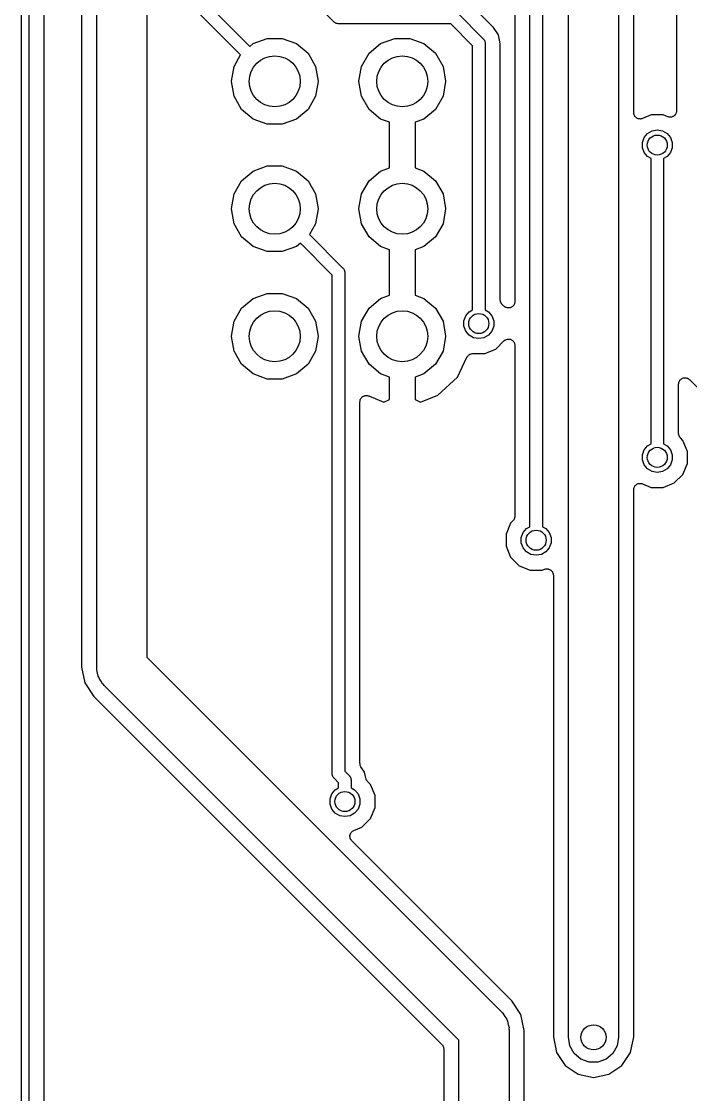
# Model space of a CAD drawing. Extents: x 25 to 125, y -125 to -25.
# Drawn here: x 24.93 to 38.25, y -112.26 to -90.88 of the extents above; entities that cross this region are included whole.
import ezdxf

# ---------------------------------------------------------------- set-up
doc = ezdxf.new("R2010")
doc.units = 0
doc.header["$MEASUREMENT"] = 0
doc.layers.add('BLACK', color=7, linetype='CONTINUOUS')

msp = doc.modelspace()

# ---------------------------------------------------------------- linework, layer by layer
at = {"layer": 'Black'}
for p, q in [((24.925, -125), (24.925, -25)), ((25.075, -25.075), (25.075, -124.925)), ((25.375, -115.363), (25.375, -32.4014)), ((37.975, -56.5625), (37.975, -92.6641)), ((26.124, -59.3215), (26.124, -103.746)), ((26.424, -103.759), (26.424, -59.309)), ((27.424, -59.5161), (27.424, -103.552)), ((37.122, -92.7001), (37.122, -60.3375)), ((35.822, -111.125), (35.822, -85.852)), ((36.822, -85.852), (36.822, -111.125)), ((35.304, -89.154), (35.304, -100.949)), ((35.054, -100.949), (35.054, -89.2058)), ((34.754, -89.3826), (34.754, -96.464)), ((28.319, -90.2222), (29.4752, -91.3784)), ((31.1536, -90.8934), (30.4813, -90.2211)), ((29.2919, -91.5487), (28.1056, -90.3624)), ((34.3277, -91.0036), (33.8374, -90.5133)), ((33.6164, -90.7166), (34.1244, -91.2246)), ((31.1581, -90.8965), (31.1536, -90.8934)), ((31.1617, -90.9008), (31.1581, -90.8965)), ((31.1758, -90.9089), (31.1617, -90.9008)), ((31.1892, -90.9183), (31.1758, -90.9089)), ((31.1945, -90.9197), (31.1892, -90.9183)), ((31.1992, -90.9225), (31.1945, -90.9197)), ((31.2153, -90.9253), (31.1992, -90.9225)), ((31.2311, -90.9295), (31.2153, -90.9253)), ((31.2366, -90.929), (31.2311, -90.9295)), ((31.242, -90.93), (31.2366, -90.929)), ((33.4762, -90.93), (31.242, -90.93)), ((33.911, -91.3648), (33.4762, -90.93)), ((34.4263, -91.1513), (34.3277, -91.0036)), ((29.5402, -91.3238), (29.822, -91.2212)), ((29.822, -91.2212), (30.122, -91.2212)), ((30.122, -91.2212), (30.4038, -91.3238)), ((32.0802, -91.3238), (32.362, -91.2212)), ((32.362, -91.2212), (32.662, -91.2212)), ((32.662, -91.2212), (32.9438, -91.3238)), ((34.1244, -91.2246), (34.1275, -91.2291)), ((34.1275, -91.2291), (34.1318, -91.2327)), ((34.1318, -91.2327), (34.1399, -91.2468)), ((34.1399, -91.2468), (34.1493, -91.2602)), ((34.1493, -91.2602), (34.1507, -91.2655)), ((34.1507, -91.2655), (34.1535, -91.2702)), ((34.1535, -91.2702), (34.1563, -91.2863)), ((34.1563, -91.2863), (34.1605, -91.3021)), ((34.1605, -91.3021), (34.16, -91.3076)), ((34.461, -91.3255), (34.4263, -91.1513)), ((29.4752, -91.3784), (29.5402, -91.3238)), ((30.4038, -91.3238), (30.6336, -91.5166)), ((30.6336, -91.5166), (30.7835, -91.7763)), ((31.7005, -91.7763), (31.8504, -91.5166)), ((31.8504, -91.5166), (32.0802, -91.3238)), ((32.9438, -91.3238), (33.1736, -91.5166)), ((33.1736, -91.5166), (33.3235, -91.7763)), ((33.911, -96.6307), (33.911, -91.3648)), ((34.16, -91.3076), (34.161, -91.313)), ((34.161, -91.313), (34.161, -96.6307)), ((34.461, -96.4249), (34.461, -91.3255)), ((29.1605, -91.7763), (29.2919, -91.5487)), ((29.1084, -92.0717), (29.1605, -91.7763)), ((30.7835, -91.7763), (30.8356, -92.0717)), ((31.6484, -92.0717), (31.7005, -91.7763)), ((33.3235, -91.7763), (33.3756, -92.0717)), ((29.1084, -92.0783), (29.1084, -92.0717)), ((29.1605, -92.3737), (29.1084, -92.0783)), ((30.8356, -92.0783), (30.7835, -92.3737)), ((30.8356, -92.0717), (30.8356, -92.0783)), ((31.6484, -92.0783), (31.6484, -92.0717)), ((31.7005, -92.3737), (31.6484, -92.0783)), ((33.3756, -92.0783), (33.3235, -92.3737)), ((33.3756, -92.0717), (33.3756, -92.0783)), ((29.3104, -92.6334), (29.1605, -92.3737)), ((30.7835, -92.3737), (30.6336, -92.6334)), ((31.8504, -92.6334), (31.7005, -92.3737)), ((33.3235, -92.3737), (33.1736, -92.6334)), ((29.5402, -92.8262), (29.3104, -92.6334)), ((30.6336, -92.6334), (30.4038, -92.8262)), ((32.0802, -92.8262), (31.8504, -92.6334)), ((33.1736, -92.6334), (32.9438, -92.8262)), ((37.1244, -92.7137), (37.122, -92.7001)), ((37.125, -92.7275), (37.1244, -92.7137)), ((37.1282, -92.7353), (37.125, -92.7275)), ((37.1297, -92.7435), (37.1282, -92.7353)), ((37.1366, -92.7555), (37.1297, -92.7435)), ((37.1418, -92.7683), (37.1366, -92.7555)), ((37.1475, -92.7745), (37.1418, -92.7683)), ((37.1517, -92.7817), (37.1475, -92.7745)), ((37.1623, -92.7906), (37.1517, -92.7817)), ((37.1716, -92.8008), (37.1623, -92.7906)), ((37.1791, -92.8047), (37.1716, -92.8008)), ((37.4732, -92.7449), (37.2975, -92.8175)), ((37.7119, -92.7451), (37.4732, -92.7449)), ((37.7993, -92.7814), (37.7119, -92.7451)), ((37.8129, -92.7844), (37.7993, -92.7814)), ((37.8259, -92.7892), (37.8129, -92.7844)), ((37.8342, -92.7892), (37.8259, -92.7892)), ((37.8423, -92.791), (37.8342, -92.7892)), ((37.8561, -92.7892), (37.8423, -92.791)), ((37.8701, -92.7892), (37.8561, -92.7892)), ((37.8779, -92.7863), (37.8701, -92.7892)), ((37.8861, -92.7853), (37.8779, -92.7863)), ((37.8984, -92.7789), (37.8861, -92.7853)), ((37.9115, -92.7741), (37.8984, -92.7789)), ((37.9179, -92.7688), (37.9115, -92.7741)), ((37.9252, -92.7649), (37.9179, -92.7688)), ((37.9346, -92.7547), (37.9252, -92.7649)), ((37.9453, -92.7458), (37.9346, -92.7547)), ((37.9494, -92.7386), (37.9453, -92.7458)), ((37.955, -92.7324), (37.9494, -92.7386)), ((37.9604, -92.7196), (37.955, -92.7324)), ((37.9673, -92.7076), (37.9604, -92.7196)), ((37.9688, -92.6994), (37.9673, -92.7076)), ((37.972, -92.6917), (37.9688, -92.6994)), ((37.9726, -92.6778), (37.972, -92.6917)), ((37.975, -92.6641), (37.9726, -92.6778)), ((29.822, -92.9288), (29.5402, -92.8262)), ((30.122, -92.9288), (29.822, -92.9288)), ((30.4038, -92.8262), (30.122, -92.9288)), ((32.258, -92.8909), (32.0802, -92.8262)), ((32.258, -93.7991), (32.258, -92.8909)), ((32.9438, -92.8262), (32.766, -92.8909)), ((32.766, -92.8909), (32.766, -93.7991)), ((37.1855, -92.8101), (37.1791, -92.8047)), ((37.1985, -92.8148), (37.1855, -92.8101)), ((37.2107, -92.8212), (37.1985, -92.8148)), ((37.219, -92.8223), (37.2107, -92.8212)), ((37.2269, -92.8252), (37.219, -92.8223)), ((37.2407, -92.8252), (37.2269, -92.8252)), ((37.2544, -92.827), (37.2407, -92.8252)), ((37.2626, -92.8252), (37.2544, -92.827)), ((37.2711, -92.8252), (37.2626, -92.8252)), ((37.284, -92.8205), (37.2711, -92.8252)), ((37.2975, -92.8175), (37.284, -92.8205)), ((37.2954, -93.2927), (37.3312, -93.1944)), ((37.3312, -93.1944), (37.3984, -93.1143)), ((37.3984, -93.1143), (37.489, -93.062)), ((37.489, -93.062), (37.592, -93.0439)), ((37.592, -93.0439), (37.695, -93.062)), ((37.695, -93.062), (37.7856, -93.1143)), ((37.7856, -93.1143), (37.8528, -93.1944)), ((37.8528, -93.1944), (37.8886, -93.2927)), ((37.2954, -93.3973), (37.2954, -93.2927)), ((37.3312, -93.4956), (37.2954, -93.3973)), ((37.8886, -93.3973), (37.8528, -93.4956)), ((37.8886, -93.2927), (37.8886, -93.3973)), ((37.3984, -93.5757), (37.3312, -93.4956)), ((37.467, -93.6153), (37.3984, -93.5757)), ((37.467, -99.2977), (37.467, -93.6153)), ((37.7856, -93.5757), (37.717, -93.6153)), ((37.717, -93.6153), (37.717, -99.2977)), ((37.8528, -93.4956), (37.7856, -93.5757)), ((29.3104, -94.0566), (29.5402, -93.8638)), ((29.5402, -93.8638), (29.822, -93.7612)), ((29.822, -93.7612), (30.122, -93.7612)), ((30.122, -93.7612), (30.4038, -93.8638)), ((30.4038, -93.8638), (30.6336, -94.0566)), ((31.8504, -94.0566), (32.0802, -93.8638)), ((32.0802, -93.8638), (32.258, -93.7991)), ((32.766, -93.7991), (32.9438, -93.8638)), ((32.9438, -93.8638), (33.1736, -94.0566)), ((29.1605, -94.3163), (29.3104, -94.0566)), ((30.6336, -94.0566), (30.7835, -94.3163)), ((31.7005, -94.3163), (31.8504, -94.0566)), ((33.1736, -94.0566), (33.3235, -94.3163)), ((29.1084, -94.6117), (29.1605, -94.3163)), ((30.7835, -94.3163), (30.8356, -94.6117)), ((31.6484, -94.6117), (31.7005, -94.3163)), ((33.3235, -94.3163), (33.3756, -94.6117)), ((29.1084, -94.6183), (29.1084, -94.6117)), ((29.1605, -94.9137), (29.1084, -94.6183)), ((30.8356, -94.6183), (30.7835, -94.9137)), ((30.8356, -94.6117), (30.8356, -94.6183)), ((31.6484, -94.6183), (31.6484, -94.6117)), ((31.7005, -94.9137), (31.6484, -94.6183)), ((33.3756, -94.6183), (33.3235, -94.9137)), ((33.3756, -94.6117), (33.3756, -94.6183)), ((29.3104, -95.1734), (29.1605, -94.9137)), ((30.7835, -94.9137), (30.6605, -95.1267)), ((31.8504, -95.1734), (31.7005, -94.9137)), ((33.3235, -94.9137), (33.1736, -95.1734)), ((30.6605, -95.1267), (31.3304, -95.7966)), ((29.5402, -95.3662), (29.3104, -95.1734)), ((29.822, -95.4688), (29.5402, -95.3662)), ((30.4038, -95.3662), (30.122, -95.4688)), ((30.4813, -95.3011), (30.4038, -95.3662)), ((31.117, -95.9368), (30.4813, -95.3011)), ((32.0802, -95.3662), (31.8504, -95.1734)), ((32.258, -95.4309), (32.0802, -95.3662)), ((32.9438, -95.3662), (32.766, -95.4309)), ((33.1736, -95.1734), (32.9438, -95.3662)), ((30.122, -95.4688), (29.822, -95.4688)), ((32.258, -96.3391), (32.258, -95.4309)), ((32.766, -95.4309), (32.766, -96.3391)), ((31.3304, -95.7966), (31.3335, -95.8011)), ((31.117, -105.875), (31.117, -95.9368)), ((31.3335, -95.8011), (31.3378, -95.8047)), ((31.3378, -95.8047), (31.3459, -95.8188)), ((31.3459, -95.8188), (31.3553, -95.8322)), ((31.3553, -95.8322), (31.3567, -95.8375)), ((31.3567, -95.8375), (31.3595, -95.8422)), ((31.3595, -95.8422), (31.3623, -95.8583)), ((31.3623, -95.8583), (31.3665, -95.8741)), ((31.3665, -95.8741), (31.366, -95.8796)), ((31.366, -95.8796), (31.367, -95.885)), ((31.367, -95.885), (31.367, -105.823)), ((29.3104, -96.5966), (29.5402, -96.4038)), ((29.5402, -96.4038), (29.822, -96.3012)), ((29.822, -96.3012), (30.122, -96.3012)), ((30.122, -96.3012), (30.4038, -96.4038)), ((30.4038, -96.4038), (30.6336, -96.5966)), ((31.8504, -96.5966), (32.0802, -96.4038)), ((32.0802, -96.4038), (32.258, -96.3391)), ((32.766, -96.3391), (32.9438, -96.4038)), ((32.9438, -96.4038), (33.1736, -96.5966)), ((34.462, -96.4304), (34.461, -96.4249)), ((34.4615, -96.4359), (34.462, -96.4304)), ((34.4658, -96.452), (34.4615, -96.4359)), ((29.1605, -96.8563), (29.3104, -96.5966)), ((30.6336, -96.5966), (30.7835, -96.8563)), ((31.7005, -96.8563), (31.8504, -96.5966)), ((33.1736, -96.5966), (33.3235, -96.8563)), ((33.8424, -96.6703), (33.911, -96.6307)), ((34.161, -96.6307), (34.2296, -96.6703)), ((34.4687, -96.4684), (34.4658, -96.452)), ((34.4714, -96.4732), (34.4687, -96.4684)), ((34.4729, -96.4785), (34.4714, -96.4732)), ((34.4824, -96.4921), (34.4729, -96.4785)), ((34.4907, -96.5066), (34.4824, -96.4921)), ((34.4949, -96.5101), (34.4907, -96.5066)), ((34.4981, -96.5147), (34.4949, -96.5101)), ((34.5371, -96.5537), (34.4981, -96.5147)), ((34.5507, -96.5633), (34.5371, -96.5537)), ((34.5635, -96.574), (34.5507, -96.5633)), ((34.5687, -96.5759), (34.5635, -96.574)), ((34.5732, -96.5791), (34.5687, -96.5759)), ((34.5893, -96.5834), (34.5732, -96.5791)), ((34.6049, -96.5891), (34.5893, -96.5834)), ((34.6105, -96.5891), (34.6049, -96.5891)), ((34.6158, -96.5905), (34.6105, -96.5891)), ((34.6324, -96.5891), (34.6158, -96.5905)), ((34.6491, -96.5891), (34.6324, -96.5891)), ((34.6543, -96.5872), (34.6491, -96.5891)), ((34.6598, -96.5867), (34.6543, -96.5872)), ((34.6749, -96.5797), (34.6598, -96.5867)), ((34.6905, -96.574), (34.6749, -96.5797)), ((34.6947, -96.5704), (34.6905, -96.574)), ((34.6998, -96.5681), (34.6947, -96.5704)), ((34.7115, -96.5563), (34.6998, -96.5681)), ((34.7243, -96.5456), (34.7115, -96.5563)), ((34.7271, -96.5408), (34.7243, -96.5456)), ((34.731, -96.5369), (34.7271, -96.5408)), ((34.738, -96.5219), (34.731, -96.5369)), ((34.7463, -96.5074), (34.738, -96.5219)), ((34.7473, -96.502), (34.7463, -96.5074)), ((34.7496, -96.497), (34.7473, -96.502)), ((34.7511, -96.4804), (34.7496, -96.497)), ((34.754, -96.464), (34.7511, -96.4804)), ((29.1084, -97.1517), (29.1605, -96.8563)), ((30.7835, -96.8563), (30.8356, -97.1517)), ((31.6484, -97.1517), (31.7005, -96.8563)), ((33.3235, -96.8563), (33.3756, -97.1517)), ((33.7394, -96.8487), (33.7752, -96.7504)), ((33.7394, -96.9533), (33.7394, -96.8487)), ((33.7752, -96.7504), (33.8424, -96.6703)), ((34.2296, -96.6703), (34.2968, -96.7504)), ((34.2968, -96.7504), (34.3326, -96.8487)), ((34.3326, -96.8487), (34.3326, -96.9533)), ((33.7752, -97.0516), (33.7394, -96.9533)), ((33.8424, -97.1317), (33.7752, -97.0516)), ((34.2968, -97.0516), (34.2296, -97.1317)), ((34.3326, -96.9533), (34.2968, -97.0516)), ((29.1084, -97.1583), (29.1084, -97.1517)), ((29.1605, -97.4537), (29.1084, -97.1583)), ((30.8356, -97.1583), (30.7835, -97.4537)), ((30.8356, -97.1517), (30.8356, -97.1583)), ((31.6484, -97.1583), (31.6484, -97.1517)), ((31.7005, -97.4537), (31.6484, -97.1583)), ((33.3756, -97.1583), (33.3235, -97.4537)), ((33.3756, -97.1517), (33.3756, -97.1583)), ((33.933, -97.184), (33.8424, -97.1317)), ((34.036, -97.2021), (33.933, -97.184)), ((34.139, -97.184), (34.036, -97.2021)), ((34.2296, -97.1317), (34.139, -97.184)), ((34.3754, -97.41), (34.5373, -97.2484)), ((34.5373, -97.2484), (34.5508, -97.2389)), ((34.5508, -97.2389), (34.5635, -97.2283)), ((34.5635, -97.2283), (34.5688, -97.2264)), ((34.5688, -97.2264), (34.5734, -97.2231)), ((34.5734, -97.2231), (34.5894, -97.2189)), ((34.5894, -97.2189), (34.6049, -97.2132)), ((34.6049, -97.2132), (34.6106, -97.2132)), ((34.6106, -97.2132), (34.616, -97.2117)), ((34.616, -97.2117), (34.6325, -97.2132)), ((34.6325, -97.2132), (34.6491, -97.2132)), ((34.6491, -97.2132), (34.6544, -97.2151)), ((34.6544, -97.2151), (34.66, -97.2156)), ((34.66, -97.2156), (34.675, -97.2226)), ((34.675, -97.2226), (34.6905, -97.2283)), ((34.6905, -97.2283), (34.6948, -97.2319)), ((34.6948, -97.2319), (34.6999, -97.2343)), ((34.6999, -97.2343), (34.7116, -97.246)), ((34.7116, -97.246), (34.7243, -97.2566)), ((34.7243, -97.2566), (34.7271, -97.2615)), ((34.7271, -97.2615), (34.7311, -97.2655)), ((34.7311, -97.2655), (34.7381, -97.2805)), ((34.7381, -97.2805), (34.7463, -97.2948)), ((29.3104, -97.7134), (29.1605, -97.4537)), ((30.7835, -97.4537), (30.6336, -97.7134)), ((31.8504, -97.7134), (31.7005, -97.4537)), ((33.3235, -97.4537), (33.1736, -97.7134)), ((33.8703, -97.5085), (33.8867, -97.5056)), ((33.8867, -97.5056), (33.9028, -97.5014)), ((33.9028, -97.5014), (33.9083, -97.5018)), ((33.9083, -97.5018), (33.9137, -97.5009)), ((33.9137, -97.5009), (34.1548, -97.5011)), ((34.1548, -97.5011), (34.3754, -97.41)), ((34.7463, -97.2948), (34.7473, -97.3004)), ((34.7473, -97.3004), (34.7497, -97.3055)), ((34.7497, -97.3055), (34.7511, -97.322)), ((34.7511, -97.322), (34.754, -97.3383)), ((34.754, -97.3383), (34.754, -100.743)), ((29.5402, -97.9062), (29.3104, -97.7134)), ((30.6336, -97.7134), (30.4038, -97.9062)), ((32.0802, -97.9062), (31.8504, -97.7134)), ((33.1736, -97.7134), (32.9438, -97.9062)), ((33.6145, -97.9667), (33.7986, -97.574)), ((33.7986, -97.574), (33.8018, -97.5695)), ((33.8018, -97.5695), (33.8037, -97.5643)), ((33.8037, -97.5643), (33.8144, -97.5515)), ((33.8144, -97.5515), (33.824, -97.5379)), ((33.824, -97.5379), (33.8285, -97.5348)), ((33.8285, -97.5348), (33.8321, -97.5305)), ((33.8321, -97.5305), (33.8465, -97.5222)), ((33.8465, -97.5222), (33.8602, -97.5127)), ((33.8602, -97.5127), (33.8655, -97.5113)), ((33.8655, -97.5113), (33.8703, -97.5085)), ((29.822, -98.0088), (29.5402, -97.9062)), ((30.4038, -97.9062), (30.122, -98.0088)), ((32.258, -97.9709), (32.0802, -97.9062)), ((32.9438, -97.9062), (32.766, -97.9709)), ((30.122, -98.0088), (29.822, -98.0088)), ((32.258, -98.4119), (32.258, -97.9709)), ((32.766, -97.9709), (32.766, -98.4119)), ((33.2178, -98.3289), (33.6145, -97.9667)), ((38.017, -98.1066), (38.0199, -98.0903)), ((38.017, -99.0919), (38.017, -98.1066)), ((38.0199, -98.0903), (38.0213, -98.0738)), ((38.0213, -98.0738), (38.0237, -98.0687)), ((38.0237, -98.0687), (38.0247, -98.0632)), ((38.0247, -98.0632), (38.033, -98.0488)), ((38.033, -98.0488), (38.04, -98.0338)), ((38.04, -98.0338), (38.0439, -98.0299)), ((38.0439, -98.0299), (38.0467, -98.025)), ((38.0467, -98.025), (38.0594, -98.0143)), ((38.0594, -98.0143), (38.0712, -98.0026)), ((38.0712, -98.0026), (38.0762, -98.0003)), ((38.0762, -98.0003), (38.0805, -97.9967)), ((38.0805, -97.9967), (38.0961, -97.991)), ((38.0961, -97.991), (38.1111, -97.984)), ((38.1111, -97.984), (38.1167, -97.9835)), ((38.1167, -97.9835), (38.1219, -97.9816)), ((38.1219, -97.9816), (38.1385, -97.9816)), ((38.1385, -97.9816), (38.1551, -97.9801)), ((38.1551, -97.9801), (38.1605, -97.9816)), ((38.1605, -97.9816), (38.1661, -97.9816)), ((38.1661, -97.9816), (38.1816, -97.9873)), ((38.1816, -97.9873), (38.1977, -97.9915)), ((38.1977, -97.9915), (38.2022, -97.9947)), ((38.2022, -97.9947), (38.2075, -97.9967)), ((38.2075, -97.9967), (38.2202, -98.0073)), ((38.2202, -98.0073), (38.2338, -98.0168)), ((38.2338, -98.0168), (42.4896, -102.273)), ((31.7073, -98.3707), (31.7167, -98.3605)), ((31.7167, -98.3605), (31.7241, -98.3567)), ((31.7241, -98.3567), (31.7305, -98.3513)), ((31.7305, -98.3513), (31.7435, -98.3466)), ((31.7435, -98.3466), (31.7558, -98.3402)), ((31.7558, -98.3402), (31.7641, -98.3391)), ((31.7641, -98.3391), (31.7719, -98.3362)), ((31.7719, -98.3362), (31.7858, -98.3362)), ((31.7858, -98.3362), (31.7995, -98.3344)), ((31.7995, -98.3344), (31.8077, -98.3362)), ((31.8077, -98.3362), (31.8161, -98.3362)), ((31.8161, -98.3362), (31.8291, -98.3409)), ((31.8291, -98.3409), (31.8426, -98.3439)), ((31.8426, -98.3439), (32.1468, -98.4699)), ((32.8772, -98.4699), (33.2178, -98.3289)), ((31.667, -98.4613), (31.6694, -98.4476)), ((31.667, -105.663), (31.667, -98.4613)), ((31.6694, -98.4476), (31.67, -98.4338)), ((31.67, -98.4338), (31.6732, -98.4261)), ((31.6732, -98.4261), (31.6747, -98.4178)), ((31.6747, -98.4178), (31.6816, -98.4058)), ((31.6816, -98.4058), (31.6869, -98.393)), ((31.6869, -98.393), (31.6925, -98.3869)), ((31.6925, -98.3869), (31.6967, -98.3796)), ((31.6967, -98.3796), (31.7073, -98.3707)), ((32.1468, -98.4699), (32.258, -98.4119)), ((32.766, -98.4119), (32.8772, -98.4699)), ((38.018, -99.0974), (38.017, -99.0919)), ((38.0175, -99.1029), (38.018, -99.0974)), ((38.0218, -99.119), (38.0175, -99.1029)), ((38.0247, -99.1354), (38.0218, -99.119)), ((38.0274, -99.1402), (38.0247, -99.1354)), ((38.0289, -99.1455), (38.0274, -99.1402)), ((38.0384, -99.1591), (38.0289, -99.1455)), ((38.0467, -99.1736), (38.0384, -99.1591)), ((38.051, -99.1771), (38.0467, -99.1736)), ((38.0541, -99.1817), (38.051, -99.1771)), ((38.101, -99.2286), (38.0541, -99.1817)), ((37.2954, -99.5157), (37.3312, -99.4174)), ((37.3312, -99.4174), (37.3984, -99.3373)), ((37.3984, -99.3373), (37.467, -99.2977)), ((37.717, -99.2977), (37.7856, -99.3373)), ((37.7856, -99.3373), (37.8528, -99.4174)), ((37.8528, -99.4174), (37.8886, -99.5157)), ((38.1921, -99.4492), (38.101, -99.2286)), ((37.2954, -99.6203), (37.2954, -99.5157)), ((37.3312, -99.7186), (37.2954, -99.6203)), ((37.8886, -99.6203), (37.8528, -99.7186)), ((37.8886, -99.5157), (37.8886, -99.6203)), ((38.1919, -99.6879), (38.1921, -99.4492)), ((37.3984, -99.7987), (37.3312, -99.7186)), ((37.489, -99.851), (37.3984, -99.7987)), ((37.592, -99.8691), (37.489, -99.851)), ((37.695, -99.851), (37.592, -99.8691)), ((37.7856, -99.7987), (37.695, -99.851)), ((37.8528, -99.7186), (37.7856, -99.7987)), ((38.1004, -99.9083), (38.1919, -99.6879)), ((37.9314, -100.077), (38.1004, -99.9083)), ((37.122, -100.213), (37.1244, -100.199)), ((37.122, -102.669), (37.122, -100.213)), ((37.1244, -100.199), (37.125, -100.185)), ((37.125, -100.185), (37.1282, -100.177)), ((37.1282, -100.177), (37.1297, -100.169)), ((37.1297, -100.169), (37.1366, -100.157)), ((37.1366, -100.157), (37.1419, -100.144)), ((37.1419, -100.144), (37.1476, -100.138)), ((37.1476, -100.138), (37.1517, -100.131)), ((37.1517, -100.131), (37.1624, -100.122)), ((37.1624, -100.122), (37.1718, -100.112)), ((37.1718, -100.112), (37.1791, -100.108)), ((37.1791, -100.108), (37.1855, -100.103)), ((37.1855, -100.103), (37.1986, -100.098)), ((37.1986, -100.098), (37.2109, -100.092)), ((37.2109, -100.092), (37.2191, -100.091)), ((37.2191, -100.091), (37.2269, -100.088)), ((37.2269, -100.088), (37.2409, -100.088)), ((37.2409, -100.088), (37.2546, -100.086)), ((37.2546, -100.086), (37.2627, -100.088)), ((37.2627, -100.088), (37.2711, -100.088)), ((37.2711, -100.088), (37.2841, -100.092)), ((37.2841, -100.092), (37.2977, -100.095)), ((37.2977, -100.095), (37.4721, -100.168)), ((37.4721, -100.168), (37.7108, -100.168)), ((37.7108, -100.168), (37.9314, -100.077)), ((34.6706, -100.879), (34.5791, -101.099)), ((34.7167, -100.833), (34.6706, -100.879)), ((34.72, -100.828), (34.7167, -100.833)), ((34.7243, -100.824), (34.72, -100.828)), ((34.7326, -100.81), (34.7243, -100.824)), ((34.7421, -100.797), (34.7326, -100.81)), ((34.7435, -100.791), (34.7421, -100.797)), ((34.7463, -100.786), (34.7435, -100.791)), ((34.7492, -100.77), (34.7463, -100.786)), ((34.7535, -100.754), (34.7492, -100.77)), ((34.754, -100.743), (34.753, -100.748)), ((34.753, -100.748), (34.7535, -100.754)), ((34.5791, -101.099), (34.5789, -101.338)), ((34.8824, -101.167), (34.9182, -101.068)), ((34.9182, -101.068), (34.9854, -100.988)), ((34.9854, -100.988), (35.054, -100.949)), ((35.304, -100.949), (35.3726, -100.988)), ((35.3726, -100.988), (35.4398, -101.068)), ((35.4398, -101.068), (35.4756, -101.167)), ((34.5789, -101.338), (34.67, -101.558)), ((34.8824, -101.271), (34.8824, -101.167)), ((34.9182, -101.37), (34.8824, -101.271)), ((35.4756, -101.271), (35.4398, -101.37)), ((35.4756, -101.167), (35.4756, -101.271)), ((34.67, -101.558), (34.8387, -101.727)), ((34.9854, -101.45), (34.9182, -101.37)), ((35.076, -101.502), (34.9854, -101.45)), ((35.179, -101.52), (35.076, -101.502)), ((35.282, -101.502), (35.179, -101.52)), ((35.3726, -101.45), (35.282, -101.502)), ((35.4398, -101.37), (35.3726, -101.45)), ((34.8387, -101.727), (35.0591, -101.819)), ((35.0591, -101.819), (35.2978, -101.819)), ((35.2978, -101.819), (35.3465, -101.799)), ((35.3465, -101.799), (35.36, -101.796)), ((35.36, -101.796), (35.3729, -101.791)), ((35.3729, -101.791), (35.3814, -101.791)), ((35.3814, -101.791), (35.3896, -101.789)), ((35.3896, -101.789), (35.4033, -101.791)), ((35.4033, -101.791), (35.4171, -101.791)), ((35.4171, -101.791), (35.425, -101.794)), ((35.425, -101.794), (35.4333, -101.795)), ((35.4333, -101.795), (35.4455, -101.802)), ((35.4455, -101.802), (35.4585, -101.806)), ((35.4585, -101.806), (35.4649, -101.812)), ((35.4649, -101.812), (35.4724, -101.816)), ((35.4724, -101.816), (35.4817, -101.826)), ((35.4817, -101.826), (35.4923, -101.835)), ((35.4923, -101.835), (35.4965, -101.842)), ((35.4965, -101.842), (35.5022, -101.848)), ((35.5022, -101.848), (35.5074, -101.861)), ((35.5074, -101.861), (35.5143, -101.873)), ((35.5143, -101.873), (35.5158, -101.881)), ((35.5158, -101.881), (35.519, -101.889)), ((35.519, -101.889), (35.5196, -101.903)), ((35.5196, -101.903), (35.522, -101.916)), ((35.522, -101.916), (35.522, -111.112)), ((37.122, -111.112), (37.122, -102.669)), ((27.424, -103.552), (34.4936, -110.621)), ((26.124, -103.746), (26.1872, -104.064)), ((26.4278, -103.781), (26.424, -103.759)), ((26.4259, -103.803), (26.4278, -103.781)), ((26.4428, -103.866), (26.4259, -103.803)), ((26.4542, -103.93), (26.4428, -103.866)), ((26.1872, -104.064), (26.3672, -104.334)), ((26.4652, -103.949), (26.4542, -103.93)), ((26.4708, -103.97), (26.4652, -103.949)), ((26.5083, -104.024), (26.4708, -103.97)), ((26.541, -104.08), (26.5083, -104.024)), ((26.5578, -104.095), (26.541, -104.08)), ((26.5704, -104.113), (26.5578, -104.095)), ((33.64, -111.182), (26.5704, -104.113)), ((26.3672, -104.334), (33.3028, -111.269)), ((31.367, -105.823), (31.4574, -105.913)), ((31.6696, -105.678), (31.667, -105.663)), ((31.6706, -105.694), (31.6696, -105.678)), ((31.6734, -105.7), (31.6706, -105.694)), ((31.6747, -105.707), (31.6734, -105.7)), ((31.6823, -105.72), (31.6747, -105.707)), ((31.6884, -105.734), (31.6823, -105.72)), ((31.7593, -105.84), (31.6884, -105.734)), ((31.7836, -105.962), (31.7593, -105.84)), ((31.118, -105.88), (31.117, -105.875)), ((31.1175, -105.886), (31.118, -105.88)), ((31.1217, -105.901), (31.1175, -105.886)), ((31.1245, -105.917), (31.1217, -105.901)), ((31.1273, -105.922), (31.1245, -105.917)), ((31.1287, -105.928), (31.1273, -105.922)), ((31.1381, -105.941), (31.1287, -105.928)), ((31.1462, -105.955), (31.1381, -105.941)), ((31.1505, -105.959), (31.1462, -105.955)), ((31.1536, -105.963), (31.1505, -105.959)), ((31.244, -106.054), (31.1536, -105.963)), ((31.244, -106.156), (31.244, -106.054)), ((31.4574, -105.913), (31.4605, -105.918)), ((31.4605, -105.918), (31.4647, -105.921)), ((31.4647, -105.921), (31.4729, -105.936)), ((31.4729, -105.936), (31.4823, -105.949)), ((31.4823, -105.949), (31.4837, -105.954)), ((31.4837, -105.954), (31.4865, -105.959)), ((31.4865, -105.959), (31.4893, -105.975)), ((31.4893, -105.975), (31.4935, -105.991)), ((31.4935, -105.991), (31.493, -105.996)), ((31.493, -105.996), (31.494, -106.002)), ((31.494, -106.002), (31.494, -106.156)), ((31.7891, -105.976), (31.7836, -105.962)), ((31.793, -105.991), (31.7891, -105.976)), ((31.797, -105.996), (31.793, -105.991)), ((31.7996, -106.003), (31.797, -105.996)), ((31.8096, -106.014), (31.7996, -106.003)), ((31.8182, -106.027), (31.8096, -106.014)), ((31.8779, -106.087), (31.8182, -106.027)), ((31.1082, -106.275), (31.1754, -106.195)), ((31.1754, -106.195), (31.244, -106.156)), ((31.494, -106.156), (31.5626, -106.195)), ((31.5626, -106.195), (31.6298, -106.275)), ((31.9691, -106.307), (31.8779, -106.087)), ((31.0724, -106.374), (31.1082, -106.275)), ((31.0724, -106.478), (31.0724, -106.374)), ((31.1082, -106.577), (31.0724, -106.478)), ((31.6298, -106.275), (31.6656, -106.374)), ((31.6656, -106.478), (31.6298, -106.577)), ((31.6656, -106.374), (31.6656, -106.478)), ((31.9689, -106.546), (31.9691, -106.307)), ((31.1754, -106.657), (31.1082, -106.577)), ((31.266, -106.709), (31.1754, -106.657)), ((31.5626, -106.657), (31.472, -106.709)), ((31.6298, -106.577), (31.5626, -106.657)), ((31.8774, -106.766), (31.9689, -106.546)), ((31.369, -106.727), (31.266, -106.709)), ((31.472, -106.709), (31.369, -106.727)), ((31.7084, -106.935), (31.8774, -106.766)), ((31.4686, -107.13), (31.4698, -107.116)), ((31.4692, -107.102), (31.4718, -107.095)), ((31.4698, -107.116), (31.4692, -107.102)), ((31.4718, -107.095), (31.4725, -107.086)), ((31.4725, -107.086), (31.4784, -107.074)), ((31.4784, -107.074), (31.4825, -107.06)), ((31.4825, -107.06), (31.4876, -107.054)), ((31.4876, -107.054), (31.4911, -107.046)), ((31.4911, -107.046), (31.5009, -107.036)), ((31.5009, -107.036), (31.5094, -107.025)), ((31.5094, -107.025), (31.5164, -107.021)), ((31.5164, -107.021), (31.5223, -107.015)), ((31.5223, -107.015), (31.5349, -107.009)), ((31.5349, -107.009), (31.5466, -107.002)), ((31.5466, -107.002), (31.7084, -106.935)), ((31.4708, -107.138), (31.4686, -107.13)), ((31.4711, -107.147), (31.4708, -107.138)), ((31.4764, -107.159), (31.4711, -107.147)), ((31.48, -107.173), (31.4764, -107.159)), ((31.4848, -107.18), (31.48, -107.173)), ((31.488, -107.187), (31.4848, -107.18)), ((31.4974, -107.198), (31.488, -107.187)), ((31.5053, -107.209), (31.4974, -107.198)), ((34.6968, -110.4), (31.5053, -107.209)), ((34.8768, -110.67), (34.6968, -110.4)), ((34.4936, -110.621), (34.5062, -110.639)), ((34.5062, -110.639), (34.523, -110.654)), ((34.523, -110.654), (34.5557, -110.71)), ((34.5557, -110.71), (34.5932, -110.764)), ((34.5932, -110.764), (34.5988, -110.785)), ((34.94, -110.988), (34.8768, -110.67)), ((34.5988, -110.785), (34.6098, -110.804)), ((34.6098, -110.804), (34.6212, -110.868)), ((34.6212, -110.868), (34.6381, -110.931)), ((34.6381, -110.931), (34.6362, -110.953)), ((34.6362, -110.953), (34.64, -110.975)), ((34.64, -110.975), (34.64, -115.461)), ((33.64, -115.461), (33.64, -111.182)), ((34.94, -115.174), (34.94, -110.988)), ((35.522, -111.112), (35.5852, -111.43)), ((35.8522, -111.296), (35.822, -111.125)), ((36.822, -111.125), (36.7918, -111.296)), ((37.0588, -111.43), (37.122, -111.112)), ((33.3028, -111.269), (33.306, -111.274)), ((33.306, -111.274), (33.3103, -111.277)), ((33.3103, -111.277), (33.3186, -111.292)), ((33.3186, -111.292), (33.3281, -111.305)), ((33.3281, -111.305), (33.3295, -111.311)), ((33.3295, -111.311), (33.3323, -111.316)), ((33.3323, -111.316), (33.3352, -111.332)), ((33.3352, -111.332), (33.3395, -111.348)), ((33.3395, -111.348), (33.339, -111.353)), ((33.339, -111.353), (33.34, -111.359)), ((33.34, -111.359), (33.34, -115.173)), ((35.939, -111.446), (35.8522, -111.296)), ((36.7918, -111.296), (36.705, -111.446)), ((35.5852, -111.43), (35.7581, -111.689)), ((36.072, -111.558), (35.939, -111.446)), ((36.2352, -111.617), (36.072, -111.558)), ((36.4088, -111.617), (36.2352, -111.617)), ((36.572, -111.558), (36.4088, -111.617)), ((36.705, -111.446), (36.572, -111.558)), ((36.8859, -111.689), (37.0588, -111.43)), ((35.7581, -111.689), (36.0168, -111.862)), ((36.6272, -111.862), (36.8859, -111.689)), ((36.0168, -111.862), (36.322, -111.923)), ((36.322, -111.923), (36.6272, -111.862))]:
    msp.add_line(p, q, dxfattribs=at)
for centre, radius in [((29.972, -92.075), 0.508), ((29.972, -92.075), 0.508), ((32.512, -92.075), 0.508), ((32.512, -92.075), 0.508), ((37.592, -93.345), 0.2), ((29.972, -94.615), 0.508), ((29.972, -94.615), 0.508), ((32.512, -94.615), 0.508), ((32.512, -94.615), 0.508), ((29.972, -97.155), 0.508), ((29.972, -97.155), 0.508), ((32.512, -97.155), 0.508), ((32.512, -97.155), 0.508), ((34.036, -96.901), 0.2), ((37.592, -99.568), 0.2), ((35.179, -101.219), 0.2), ((31.369, -106.426), 0.2), ((36.322, -111.125), 0.25)]:
    msp.add_circle(centre, radius, dxfattribs=at)

doc.saveas('drawing.dxf')
